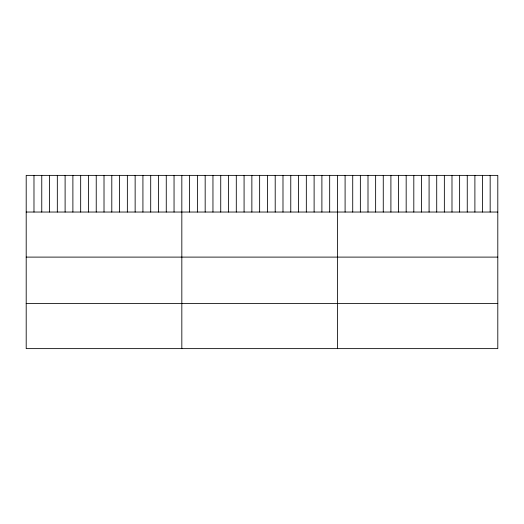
<?xml version="1.0" encoding="UTF-8"?>
<svg xmlns="http://www.w3.org/2000/svg" width="524" height="524" viewBox="0 0 524 524"><rect width="100%" height="100%" fill="white"/><g stroke="black" fill="none" stroke-linecap="round" stroke-linejoin="round"><path stroke-width="0.79" d="M497.8 212.037L497.8 348.624L26.2 348.624L26.2 175.376L497.8 175.376L497.8 212.037L26.2 212.037M26.2 257.107L497.8 257.107M26.2 303.547L497.8 303.547M490.163 175.376L490.163 212.037M482.532 175.376L482.532 212.037M474.895 175.376L474.895 212.037M467.257 175.376L467.257 212.037M459.62 175.376L459.62 212.037M451.989 175.376L451.989 212.037M444.352 175.376L444.352 212.037M436.715 175.376L436.715 212.037M429.084 175.376L429.084 212.037M421.447 175.376L421.447 212.037M413.809 175.376L413.809 212.037M406.172 175.376L406.172 212.037M398.541 175.376L398.541 212.037M390.904 175.376L390.904 212.037M383.267 175.376L383.267 212.037M375.636 175.376L375.636 212.037M367.999 175.376L367.999 212.037M360.361 175.376L360.361 212.037M352.724 175.376L352.724 212.037M345.093 175.376L345.093 212.037M337.456 175.376L337.456 348.624M329.675 175.376L329.675 212.037M321.893 175.376L321.893 212.037M314.112 175.376L314.112 212.037M306.33 175.376L306.33 212.037M298.549 175.376L298.549 212.037M290.768 175.376L290.768 212.037M282.986 175.376L282.986 212.037M275.205 175.376L275.205 212.037M267.423 175.376L267.423 212.037M259.642 175.376L259.642 212.037M251.861 175.376L251.861 212.037M244.079 175.376L244.079 212.037M236.298 175.376L236.298 212.037M228.516 175.376L228.516 212.037M220.735 175.376L220.735 212.037M212.954 175.376L212.954 212.037M205.172 175.376L205.172 212.037M197.391 175.376L197.391 212.037M189.609 175.376L189.609 212.037M181.828 175.376L181.828 348.624M174.047 175.376L174.047 212.037M166.265 175.376L166.265 212.037M158.484 175.376L158.484 212.037M150.702 175.376L150.702 212.037M142.921 175.376L142.921 212.037M135.14 175.376L135.14 212.037M127.358 175.376L127.358 212.037M119.577 175.376L119.577 212.037M111.795 175.376L111.795 212.037M104.014 175.376L104.014 212.037M96.233 175.376L96.233 212.037M88.451 175.376L88.451 212.037M80.67 175.376L80.67 212.037M72.888 175.376L72.888 212.037M65.107 175.376L65.107 212.037M57.326 175.376L57.326 212.037M49.544 175.376L49.544 212.037M41.763 175.376L41.763 212.037M33.981 175.376L33.981 212.037"/></g></svg>
